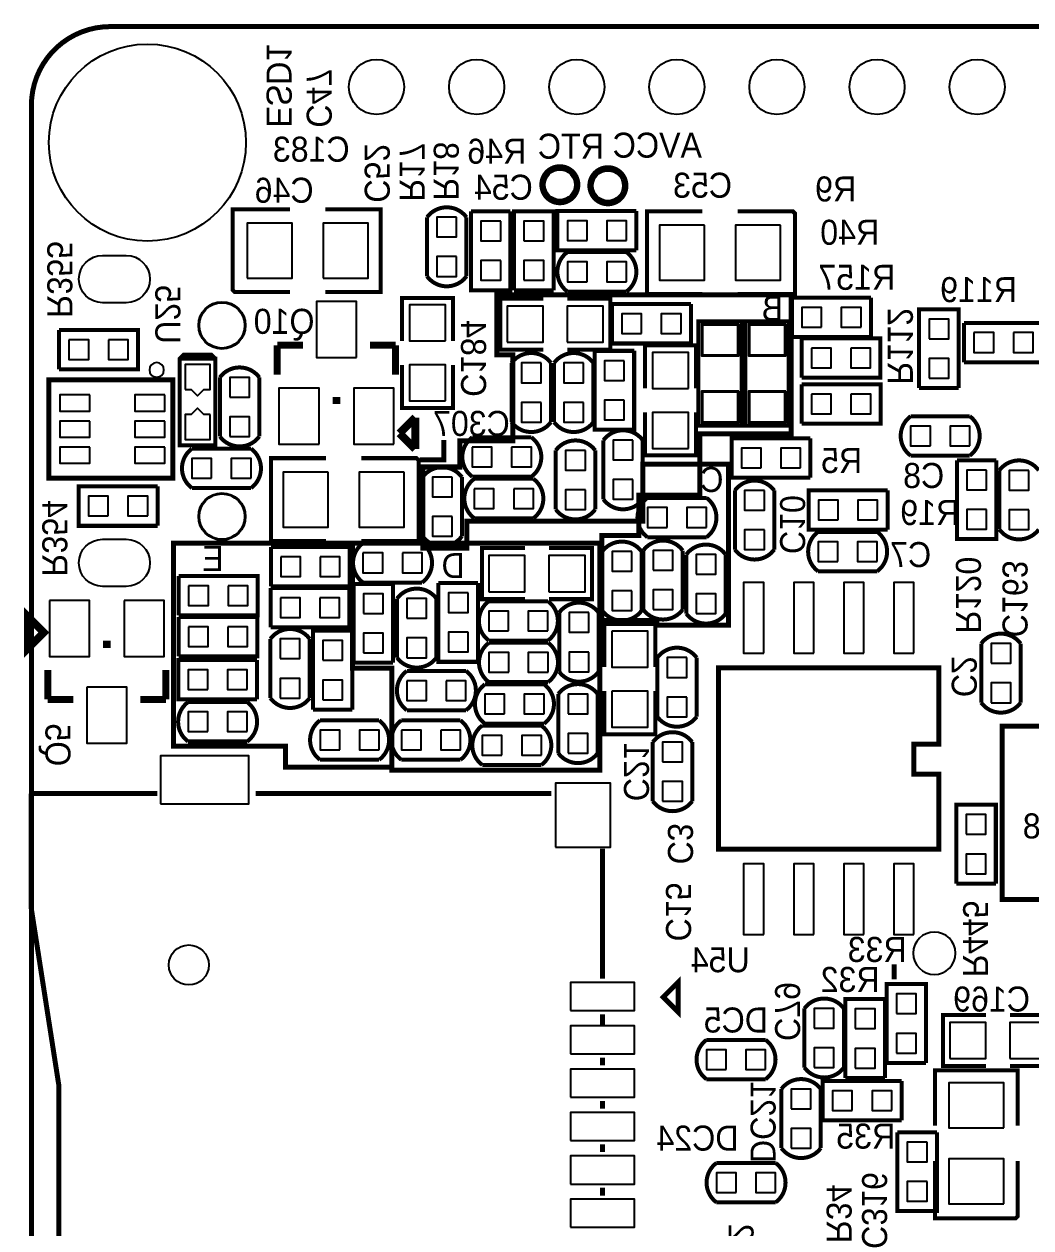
# Model space of a CAD drawing. Extents: x -35 to 92, y 44 to 90.
# Drawn here: x 36.92 to 62.47, y 59.46 to 90.01 of the extents above; entities that cross this region are included whole.
import ezdxf
from ezdxf.enums import TextEntityAlignment as Align

# ---------------------------------------------------------------- set-up
doc = ezdxf.new("R2010")
doc.units = 0
doc.header["$MEASUREMENT"] = 0
for name, color, linetype in [('BG_OUTLINE', 254, 'CONTINUOUS'), ('BG_SILKSCREEN_BOTTOM', 85, 'CONTINUOUS'), ('PG_SILKSCREEN_BOTTOM', 171, 'CONTINUOUS'), ('PIN_BOTTOM', 5, 'CONTINUOUS'), ('PIN_PASTEMASK_BOTTOM', 85, 'CONTINUOUS'), ('RD_SILKSCREEN_BOTTOM', 142, 'CONTINUOUS')]:
    doc.layers.add(name, color=color, linetype=linetype)

msp = doc.modelspace()

# ---------------------------------------------------------------- linework, layer by layer
at = {"layer": 'BG_OUTLINE', "const_width": 0.127}
msp.add_lwpolyline([(39.105, 89.948), (90.105, 89.948, -0.414214), (92.105, 87.948), (92.105, 45.948, -0.414214), (90.105, 43.948), (39.105, 43.948, -0.414214), (37.105, 45.948), (37.105, 87.948, -0.414214), (39.105, 89.948)], format="xyb", dxfattribs=at)
msp.add_lwpolyline([(90.105, 89.948), (39.105, 89.948)], dxfattribs=at)
at = {"layer": 'BG_SILKSCREEN_BOTTOM', "const_width": 0.127}
for points in [[(48.916, 83.141), (56.384, 83.141), (56.384, 79.61), (54.072, 79.61), (54.072, 78.848), (52.624, 78.848), (52.624, 77.401), (48.154, 77.401), (48.154, 76.715), (47.036, 76.715), (47.036, 78.772), (47.976, 78.772), (47.976, 79.433), (49.322, 79.433), (49.322, 81.617), (48.916, 81.617), (48.916, 83.141)], [(46.96, 78.95), (47.57, 78.95), (47.57, 79.458)], [(54.072, 78.848), (54.796, 78.848), (54.796, 74.759), (52.98, 74.759), (52.98, 74.873), (51.583, 74.873), (51.583, 77.032), (52.523, 77.032), (52.523, 78.061), (54.072, 78.061), (54.072, 78.848)], [(45.258, 76.842), (40.712, 76.842), (40.712, 71.686), (43.557, 71.686), (43.557, 71.152), (46.249, 71.152), (46.249, 73.667), (45.258, 73.667), (45.258, 76.842)], [(45.462, 76.842), (51.532, 76.842), (51.532, 71.076), (46.249, 71.076), (46.249, 73.667), (45.258, 73.667), (45.258, 76.842), (45.462, 76.842)], [(68.068, 63.304), (65.731, 63.304), (65.731, 63.177), (63.47, 63.177), (63.47, 64.37), (63.064, 64.37), (63.064, 67.799), (61.743, 67.799), (61.743, 72.194), (66.899, 72.194), (66.899, 68.358), (67.102, 68.358), (67.102, 64.675), (68.449, 64.675), (68.449, 63.304), (68.068, 63.304)], [(59, 65.767), (59, 66.148)]]:
    msp.add_lwpolyline(points, dxfattribs=at)
at = {"layer": 'BG_SILKSCREEN_BOTTOM'}
msp.add_lwpolyline([(40.47, 81.235, 1), (40.1, 81.235, 1)], format="xyb", close=True, dxfattribs=at)
at = {"layer": 'PG_SILKSCREEN_BOTTOM'}
for points, const_width in [([(50.973, 85.935, 0.414214), (50.516, 86.392, 0.414214), (50.059, 85.935, 0.414214), (50.516, 85.478, 0.414214), (50.973, 85.935)], 0.127), ([(52.193, 85.91, 0.414204), (51.735, 86.367, 0.414212), (51.278, 85.91, 0.414223), (51.735, 85.452, 0.414216), (52.193, 85.91)], 0.127), ([(47.146, 85.11, -0.503899), (48.146, 85.11)], 0.102), ([(50.706, 84.225, 0.504954), (50.706, 83.225)], 0.102), ([(52.206, 84.225, -0.503899), (52.206, 83.225)], 0.102), ([(47.146, 83.61, 0.504954), (48.146, 83.61)], 0.102), ([(49.29, 81.412, -0.503893), (50.29, 81.412)], 0.102), ([(50.368, 81.412, -0.503893), (51.368, 81.412)], 0.102), ([(42.888, 81.046, 0.504954), (41.888, 81.046)], 0.102), ([(59.418, 80.06, 0.504954), (59.418, 79.06)], 0.102), ([(60.918, 80.06, -0.503899), (60.918, 79.06)], 0.102), ([(49.29, 79.912, 0.504942), (50.29, 79.912)], 0.102), ([(50.368, 79.912, 0.504942), (51.368, 79.912)], 0.102), ([(51.621, 79.451, -0.503894), (52.621, 79.451)], 0.102), ([(42.888, 79.546, -0.503899), (41.888, 79.546)], 0.102), ([(48.293, 78.526, -0.503899), (48.293, 79.526)], 0.102), ([(49.793, 78.526, 0.504954), (49.793, 79.526)], 0.102), ([(50.413, 79.194, -0.503902), (51.413, 79.194)], 0.102), ([(41.179, 79.238, 0.504955), (41.179, 78.238)], 0.102), ([(42.679, 79.238, -0.503917), (42.679, 78.238)], 0.102), ([(47.031, 78.515, -0.503904), (48.031, 78.515)], 0.102), ([(61.669, 78.687, -0.503899), (62.669, 78.687)], 0.102), ([(48.344, 77.472, -0.503899), (48.344, 78.472)], 0.102), ([(49.844, 77.472, 0.504954), (49.844, 78.472)], 0.102), ([(54.957, 78.176, -0.503899), (55.956, 78.176)], 0.102), ([(51.621, 77.951, 0.504942), (52.621, 77.951)], 0.102), ([(52.738, 77.989, 0.504954), (52.738, 76.99)], 0.102), ([(54.238, 77.989, -0.503899), (54.238, 76.99)], 0.102), ([(50.413, 77.694, 0.504959), (51.413, 77.694)], 0.102), ([(47.031, 77.015, 0.504956), (48.031, 77.015)], 0.102), ([(57.069, 77.126, 0.504954), (57.069, 76.126)], 0.102), ([(58.569, 77.126, -0.503899), (58.569, 76.126)], 0.102), ([(61.669, 77.187, 0.504954), (62.669, 77.187)], 0.102), ([(45.52, 75.84, -0.50391), (45.52, 76.84)], 0.102), ([(47.02, 75.84, 0.504964), (47.02, 76.84)], 0.102), ([(51.591, 76.627, -0.503899), (52.591, 76.627)], 0.102), ([(53.633, 76.653, 0.504943), (52.633, 76.653)], 0.102), ([(54.724, 76.551, 0.504954), (53.725, 76.551)], 0.102), ([(54.957, 76.676, 0.504954), (55.956, 76.676)], 0.102), ([(47.384, 75.433, 0.504954), (46.384, 75.433)], 0.102), ([(48.714, 75.367, 0.504954), (48.714, 74.367)], 0.102), ([(50.214, 75.367, -0.503895), (50.214, 74.367)], 0.102), ([(50.499, 75.077, -0.503899), (51.499, 75.077)], 0.102), ([(51.591, 75.127, 0.504954), (52.591, 75.127)], 0.102), ([(53.633, 75.153, -0.503908), (52.633, 75.153)], 0.102), ([(54.724, 75.05, -0.503899), (53.725, 75.05)], 0.102), ([(44.169, 74.409, 0.504954), (43.169, 74.409)], 0.102), ([(62.209, 74.291, 0.504945), (61.209, 74.291)], 0.102), ([(48.717, 74.312, 0.504941), (48.717, 73.312)], 0.102), ([(50.217, 74.312, -0.503894), (50.217, 73.312)], 0.102), ([(52.988, 73.934, -0.503899), (53.988, 73.934)], 0.102), ([(47.384, 73.933, -0.503899), (46.384, 73.933)], 0.102), ([(46.633, 72.599, -0.503902), (46.633, 73.598)], 0.102), ([(48.133, 72.599, 0.504958), (48.133, 73.598)], 0.102), ([(50.499, 73.577, 0.504954), (51.499, 73.577)], 0.102), ([(48.614, 73.258, 0.504947), (48.614, 72.258)], 0.102), ([(50.114, 73.258, -0.503902), (50.114, 72.258)], 0.102), ([(51.476, 73.01, 0.504966), (50.476, 73.01)], 0.102), ([(41.081, 72.806, 0.504954), (41.081, 71.806)], 0.102), ([(42.581, 72.806, -0.503899), (42.581, 71.806)], 0.102), ([(44.169, 72.909, -0.503899), (43.169, 72.909)], 0.102), ([(62.209, 72.791, -0.503887), (61.209, 72.791)], 0.102), ([(52.988, 72.434, 0.504954), (53.988, 72.434)], 0.102), ([(44.43, 72.343, 0.504959), (44.43, 71.343)], 0.102), ([(45.93, 72.343, -0.503902), (45.93, 71.343)], 0.102), ([(46.493, 71.343, -0.503914), (46.493, 72.343)], 0.102), ([(47.993, 71.343, 0.50496), (47.993, 72.343)], 0.102), ([(48.547, 72.211, 0.504954), (48.547, 71.211)], 0.102), ([(50.047, 72.211, -0.503899), (50.047, 71.211)], 0.102), ([(53.874, 71.79, 0.504965), (52.875, 71.79)], 0.102), ([(51.476, 71.51, -0.503908), (50.476, 71.51)], 0.102), ([(53.874, 70.29, -0.503909), (52.875, 70.29)], 0.102), ([(57.723, 65.031, 0.504941), (56.723, 65.031)], 0.102), ([(54.237, 64.235, 0.504954), (54.237, 63.236)], 0.102), ([(55.737, 64.235, -0.503899), (55.737, 63.236)], 0.102), ([(57.723, 63.531, -0.503887), (56.723, 63.531)], 0.102), ([(57.137, 62.987, 0.504954), (56.138, 62.987)], 0.102), ([(57.137, 61.487, -0.503899), (56.138, 61.487)], 0.102), ([(54.491, 61.111, 0.504954), (54.491, 60.111)], 0.102), ([(55.991, 61.111, -0.503899), (55.991, 60.111)], 0.102)]:
    msp.add_lwpolyline(points, format="xyb", dxfattribs=dict(at, const_width=const_width))
for points, const_width in [([(43.665, 83.209), (42.265, 83.209), (42.215, 83.259), (42.215, 85.309), (43.665, 85.309)], 0.102), ([(44.565, 83.209), (45.966, 83.209), (45.966, 85.309), (44.565, 85.309)], 0.102), ([(48.264, 85.259), (49.263, 85.259)], 0.102), ([(49.263, 85.259), (49.263, 83.259), (48.264, 83.259), (48.264, 85.259)], 0.102), ([(49.356, 83.259), (49.356, 85.259), (50.356, 85.259), (50.356, 83.259)], 0.102), ([(52.456, 84.267), (50.456, 84.267), (50.456, 85.267), (52.456, 85.267)], 0.102), ([(52.456, 85.267), (52.456, 84.267)], 0.102), ([(54.13, 85.258), (52.73, 85.258), (52.73, 83.158), (54.13, 83.158)], 0.102), ([(55.03, 85.258), (56.43, 85.258), (56.48, 85.208), (56.48, 83.158), (55.03, 83.158)], 0.102), ([(47.146, 83.61), (47.146, 85.11)], 0.102), ([(48.146, 85.11), (48.146, 83.61)], 0.102), ([(50.706, 84.225), (52.206, 84.225)], 0.102), ([(46.51, 81.971), (46.51, 83.063), (47.805, 83.063), (47.805, 81.971)], 0.102), ([(50.356, 83.259), (49.356, 83.259)], 0.102), ([(52.206, 83.225), (50.706, 83.225)], 0.102), ([(58.409, 82.073), (56.409, 82.073), (56.409, 83.073), (58.409, 83.073)], 0.102), ([(58.409, 83.073), (58.409, 82.073)], 0.102), ([(50.095, 83.042), (49.002, 83.041), (49.002, 81.746), (50.095, 81.746)], 0.102), ([(50.704, 83.042), (51.796, 83.041), (51.796, 81.746), (50.704, 81.746)], 0.102), ([(53.841, 81.906), (51.841, 81.906), (51.841, 82.905), (53.841, 82.905)], 0.102), ([(53.841, 82.905), (53.841, 81.906)], 0.102), ([(59.634, 80.774), (59.634, 82.774), (60.634, 82.774), (60.634, 80.774)], 0.102), ([(54.033, 79.818), (55.133, 79.818), (55.133, 82.468), (54.033, 82.468), (54.033, 79.818)], 0.1), ([(55.226, 79.818), (56.326, 79.818), (56.326, 82.468), (55.226, 82.468), (55.226, 79.818)], 0.1), ([(37.808, 81.247), (37.808, 82.247)], 0.102), ([(37.808, 82.247), (39.808, 82.247), (39.808, 81.247), (37.808, 81.247)], 0.102), ([(60.775, 81.431), (60.775, 82.43)], 0.102), ([(60.775, 82.43), (62.775, 82.43), (62.775, 81.431), (60.775, 81.431)], 0.102), ([(43.996, 81.86), (43.346, 81.86)], 0.178), ([(43.346, 81.86), (43.346, 81.112)], 0.178), ([(46.347, 81.86), (45.697, 81.86)], 0.178), ([(46.347, 81.112), (46.347, 81.86)], 0.178), ([(52.676, 80.767), (52.676, 81.859), (53.972, 81.859), (53.972, 80.767)], 0.102), ([(56.649, 81.038), (56.649, 82.038)], 0.102), ([(56.649, 82.038), (58.649, 82.038), (58.649, 81.038), (56.649, 81.038)], 0.102), ([(40.871, 81.523), (41.771, 81.523), (41.771, 79.323), (40.871, 79.323), (40.871, 81.523), (40.971, 81.623), (41.671, 81.623), (41.771, 81.523)], 0.1), ([(51.402, 81.72), (52.402, 81.72)], 0.102), ([(52.402, 81.72), (52.402, 79.72), (51.402, 79.72), (51.402, 81.72)], 0.102), ([(46.51, 81.361), (46.51, 80.269), (47.805, 80.269), (47.805, 81.361)], 0.102), ([(49.29, 79.912), (49.29, 81.412)], 0.102), ([(50.29, 81.412), (50.29, 79.912)], 0.102), ([(50.368, 79.912), (50.368, 81.412)], 0.102), ([(51.368, 81.412), (51.368, 79.912)], 0.102), ([(37.549, 78.491), (37.549, 80.981), (40.691, 80.981), (40.691, 78.491), (37.549, 78.491)], 0.127), ([(41.888, 79.546), (41.888, 81.046)], 0.102), ([(42.888, 81.046), (42.888, 79.546)], 0.102), ([(56.654, 79.873), (56.654, 80.872)], 0.102), ([(56.654, 80.872), (58.654, 80.872), (58.654, 79.873), (56.654, 79.873)], 0.102), ([(60.634, 80.774), (59.634, 80.774)], 0.102), ([(44.946, 80.46), (44.747, 80.46)], 0.178), ([(46.446, 79.627), (46.846, 80.027)], 0.2), ([(46.846, 80.027), (46.846, 79.227)], 0.2), ([(52.676, 80.157), (52.676, 79.065), (53.972, 79.065), (53.972, 80.157)], 0.102), ([(59.418, 80.06), (60.918, 80.06)], 0.102), ([(46.846, 79.227), (46.446, 79.627)], 0.2), ([(48.293, 79.526), (49.793, 79.526)], 0.102), ([(51.621, 77.951), (51.621, 79.451)], 0.102), ([(52.621, 79.451), (52.621, 77.951)], 0.102), ([(56.876, 78.501), (54.876, 78.501), (54.876, 79.501), (56.876, 79.501)], 0.102), ([(56.876, 79.501), (56.876, 78.501)], 0.102), ([(41.179, 79.238), (42.679, 79.238)], 0.102), ([(50.413, 77.694), (50.413, 79.194)], 0.102), ([(51.413, 79.194), (51.413, 77.694)], 0.102), ([(44.582, 78.996), (43.182, 78.996), (43.182, 76.896), (44.582, 76.896)], 0.102), ([(45.482, 78.996), (46.882, 78.996), (46.932, 78.946), (46.932, 76.896), (45.482, 76.896)], 0.102), ([(60.918, 79.06), (59.418, 79.06)], 0.102), ([(60.591, 78.943), (61.591, 78.943)], 0.102), ([(61.591, 78.943), (61.591, 76.943), (60.591, 76.943), (60.591, 78.943)], 0.102), ([(47.031, 77.015), (47.031, 78.515)], 0.102), ([(48.031, 78.515), (48.031, 77.015)], 0.102), ([(49.793, 78.526), (48.293, 78.526)], 0.102), ([(48.344, 78.472), (49.844, 78.472)], 0.102), ([(61.669, 77.187), (61.669, 78.687)], 0.102), ([(40.307, 77.279), (38.307, 77.279), (38.307, 78.279), (40.307, 78.279)], 0.102), ([(40.307, 78.279), (40.307, 77.279)], 0.102), ([(42.679, 78.238), (41.179, 78.238)], 0.102), ([(54.957, 76.676), (54.957, 78.176)], 0.102), ([(55.956, 78.176), (55.956, 76.676)], 0.102), ([(58.831, 77.18), (56.831, 77.18), (56.831, 78.18), (58.831, 78.18)], 0.102), ([(58.831, 78.18), (58.831, 77.18)], 0.102), ([(52.738, 77.989), (54.238, 77.989)], 0.102), ([(49.844, 77.472), (48.344, 77.472)], 0.102), ([(54.238, 76.99), (52.738, 76.99)], 0.102), ([(57.069, 77.126), (58.569, 77.126)], 0.102), ([(43.184, 75.743), (43.184, 76.742)], 0.102), ([(43.184, 76.742), (45.184, 76.742), (45.184, 75.743), (43.184, 75.743)], 0.102), ([(45.52, 76.84), (47.02, 76.84)], 0.102), ([(49.631, 76.713), (48.538, 76.713), (48.538, 75.418), (49.631, 75.418)], 0.102), ([(50.24, 76.713), (51.332, 76.713), (51.332, 75.418), (50.24, 75.418)], 0.102), ([(52.633, 75.153), (52.633, 76.653)], 0.102), ([(53.633, 76.653), (53.633, 75.153)], 0.102), ([(51.591, 75.127), (51.591, 76.627)], 0.102), ([(52.591, 76.627), (52.591, 75.127)], 0.102), ([(53.725, 75.05), (53.725, 76.551)], 0.102), ([(54.724, 76.551), (54.724, 75.05)], 0.102), ([(58.569, 76.126), (57.069, 76.126)], 0.102), ([(40.846, 75.006), (40.846, 76.006)], 0.102), ([(40.846, 76.006), (42.846, 76.006), (42.846, 75.006), (40.846, 75.006)], 0.102), ([(45.28, 73.805), (45.28, 75.805), (46.28, 75.805), (46.28, 73.805)], 0.102), ([(47.02, 75.84), (45.52, 75.84)], 0.102), ([(47.436, 75.828), (48.436, 75.828)], 0.102), ([(48.436, 75.828), (48.436, 73.828), (47.436, 73.828), (47.436, 75.828)], 0.102), ([(43.177, 74.701), (43.177, 75.701)], 0.102), ([(43.177, 75.701), (45.177, 75.701), (45.177, 74.701), (43.177, 74.701)], 0.102), ([(46.384, 73.933), (46.384, 75.433)], 0.102), ([(47.384, 75.433), (47.384, 73.933)], 0.102), ([(37.419, 74.572), (37.019, 74.172), (37.019, 74.972), (37.419, 74.572)], 0.2), ([(48.714, 75.367), (50.214, 75.367)], 0.102), ([(40.84, 73.965), (40.84, 74.964)], 0.102), ([(40.84, 74.964), (42.84, 74.964), (42.84, 73.965), (40.84, 73.965)], 0.102), ([(50.499, 73.577), (50.499, 75.077)], 0.102), ([(51.499, 75.077), (51.499, 73.577)], 0.102), ([(44.251, 72.616), (44.251, 74.616), (45.25, 74.616), (45.25, 72.616)], 0.102), ([(52.941, 73.693), (52.941, 74.785), (51.645, 74.785), (51.645, 73.693)], 0.102), ([(38.92, 74.272), (39.118, 74.272)], 0.178), ([(43.169, 72.909), (43.169, 74.409)], 0.102), ([(44.169, 74.409), (44.169, 72.909)], 0.102), ([(50.214, 74.367), (48.714, 74.367)], 0.102), ([(48.717, 74.312), (50.217, 74.312)], 0.102), ([(61.209, 72.791), (61.209, 74.291)], 0.102), ([(62.209, 74.291), (62.209, 72.791)], 0.102), ([(52.988, 72.434), (52.988, 73.934)], 0.102), ([(53.988, 73.934), (53.988, 72.434)], 0.102), ([(37.519, 73.621), (37.519, 72.872)], 0.178), ([(40.519, 72.872), (40.519, 73.621)], 0.178), ([(42.831, 72.877), (40.831, 72.877), (40.831, 73.877), (42.831, 73.877)], 0.102), ([(42.831, 73.877), (42.831, 72.877)], 0.102), ([(46.28, 73.805), (45.28, 73.805)], 0.102), ([(46.633, 73.598), (48.133, 73.598)], 0.102), ([(55.054, 73.672), (60.134, 73.672), (60.134, 71.742), (59.499, 71.742), (59.499, 70.98), (60.134, 70.98), (60.134, 69.075), (54.546, 69.075), (54.546, 73.672), (55.054, 73.672)], 0.127), ([(50.217, 73.312), (48.717, 73.312)], 0.102), ([(48.614, 73.258), (50.114, 73.258)], 0.102), ([(50.476, 71.51), (50.476, 73.01)], 0.102), ([(51.476, 73.01), (51.476, 71.51)], 0.102), ([(52.941, 73.084), (52.941, 71.991), (51.645, 71.991), (51.645, 73.084)], 0.102), ([(37.519, 72.872), (38.168, 72.872)], 0.178), ([(39.87, 72.872), (40.519, 72.872)], 0.178), ([(41.081, 72.806), (42.581, 72.806)], 0.102), ([(45.25, 72.616), (44.251, 72.616)], 0.102), ([(48.133, 72.599), (46.633, 72.599)], 0.102), ([(44.43, 72.343), (45.93, 72.343)], 0.102), ([(46.493, 72.343), (47.993, 72.343)], 0.102), ([(48.547, 72.211), (50.047, 72.211)], 0.102), ([(50.114, 72.258), (48.614, 72.258)], 0.102), ([(42.581, 71.806), (41.081, 71.806)], 0.102), ([(52.875, 70.29), (52.875, 71.79)], 0.102), ([(53.874, 71.79), (53.874, 70.29)], 0.102), ([(45.93, 71.343), (44.43, 71.343)], 0.102), ([(47.993, 71.343), (46.493, 71.343)], 0.102), ([(50.047, 71.211), (48.547, 71.211)], 0.102), ([(37.1, 70.483), (40.3, 70.483)], 0.127), ([(40.201, 55.685), (37.801, 55.685), (37.801, 63.084), (37.1, 67.585), (37.1, 70.483)], 0.127), ([(42.799, 70.483), (50.3, 70.483)], 0.127), ([(60.58, 68.201), (60.58, 70.201), (61.58, 70.201), (61.58, 68.201)], 0.102), ([(51.601, 69.084), (51.601, 65.784)], 0.127), ([(61.58, 68.201), (60.58, 68.201)], 0.102), ([(53.14, 65.32), (53.521, 65.701), (53.521, 64.939), (53.14, 65.32)], 0.127), ([(58.806, 63.65), (58.806, 65.65), (59.805, 65.65), (59.805, 63.65)], 0.102), ([(56.723, 63.531), (56.723, 65.031)], 0.102), ([(57.723, 65.031), (57.723, 63.531)], 0.102), ([(57.764, 63.269), (57.764, 65.269), (58.764, 65.269), (58.764, 63.269)], 0.102), ([(51.601, 64.885), (51.601, 64.586)], 0.127), ([(61.329, 64.864), (60.237, 64.864), (60.237, 63.569), (61.329, 63.569)], 0.102), ([(61.939, 64.864), (63.031, 64.864), (63.031, 63.569), (61.939, 63.569)], 0.102), ([(54.237, 64.235), (55.737, 64.235)], 0.102), ([(51.601, 63.785), (51.601, 63.585)], 0.127), ([(59.805, 63.65), (58.806, 63.65)], 0.102), ([(55.737, 63.236), (54.237, 63.236)], 0.102), ([(59.188, 62.194), (57.188, 62.194), (57.188, 63.194), (59.188, 63.194)], 0.102), ([(58.764, 63.269), (57.764, 63.269)], 0.102), ([(59.188, 63.194), (59.188, 62.194)], 0.102), ([(62.135, 62.058), (62.135, 63.458), (60.035, 63.458), (60.035, 62.058)], 0.102), ([(56.138, 61.487), (56.138, 62.987)], 0.102), ([(57.137, 62.987), (57.137, 61.487)], 0.102), ([(51.601, 62.683), (51.601, 62.485)], 0.127), ([(59.084, 61.89), (60.084, 61.89)], 0.102), ([(60.084, 61.89), (60.084, 59.89), (59.084, 59.89), (59.084, 61.89)], 0.102), ([(51.601, 61.583), (51.601, 61.385)], 0.127), ([(54.491, 61.111), (55.991, 61.111)], 0.102), ([(62.135, 61.157), (62.135, 59.757), (62.085, 59.708), (60.035, 59.708), (60.035, 61.157)], 0.102), ([(51.601, 60.483), (51.601, 60.285)], 0.127), ([(55.991, 60.111), (54.491, 60.111)], 0.102)]:
    msp.add_lwpolyline(points, dxfattribs=dict(at, const_width=const_width))
msp.add_lwpolyline([(60.558, 66.433, 1), (59.481, 66.433, 1)], format="xyb", close=True, dxfattribs=at)
at = {"layer": 'PIN_BOTTOM'}
for points in [[(42.579, 83.56), (43.722, 83.56), (43.722, 84.957), (42.579, 84.957)], [(44.509, 83.56), (45.652, 83.56), (45.652, 84.957), (44.509, 84.957)], [(47.896, 85.11), (47.396, 85.11), (47.396, 84.61), (47.896, 84.61)], [(49.014, 85.009), (48.514, 85.009), (48.514, 84.509), (49.014, 84.509)], [(49.606, 84.509), (50.106, 84.509), (50.106, 85.009), (49.606, 85.009)], [(51.206, 84.517), (51.206, 85.017), (50.706, 85.017), (50.706, 84.517)], [(52.206, 84.517), (52.206, 85.017), (51.706, 85.017), (51.706, 84.517)], [(54.186, 84.906), (53.043, 84.906), (53.043, 83.509), (54.186, 83.509)], [(56.117, 84.906), (54.974, 84.906), (54.974, 83.509), (56.117, 83.509)], [(47.896, 84.11), (47.396, 84.11), (47.396, 83.61), (47.896, 83.61)], [(49.014, 84.009), (48.514, 84.009), (48.514, 83.509), (49.014, 83.509)], [(49.606, 83.509), (50.106, 83.509), (50.106, 84.009), (49.606, 84.009)], [(51.206, 83.475), (51.206, 83.975), (50.706, 83.975), (50.706, 83.475)], [(52.206, 83.475), (52.206, 83.975), (51.706, 83.975), (51.706, 83.475)], [(45.354, 81.549), (45.354, 82.972), (44.338, 82.972), (44.338, 81.549)], [(47.614, 81.971), (47.614, 82.885), (46.7, 82.885), (46.7, 81.971)], [(49.18, 81.937), (50.095, 81.937), (50.095, 82.851), (49.18, 82.851)], [(50.704, 81.937), (51.619, 81.937), (51.619, 82.851), (50.704, 82.851)], [(57.16, 82.323), (57.16, 82.823), (56.66, 82.823), (56.66, 82.323)], [(58.159, 82.323), (58.159, 82.823), (57.659, 82.823), (57.659, 82.323)], [(52.591, 82.156), (52.591, 82.656), (52.091, 82.656), (52.091, 82.156)], [(53.591, 82.156), (53.591, 82.656), (53.091, 82.656), (53.091, 82.156)], [(59.884, 82.024), (60.384, 82.024), (60.384, 82.524), (59.884, 82.524)], [(55.058, 82.393), (54.108, 82.393), (54.108, 81.593), (55.058, 81.593)], [(56.251, 82.393), (55.301, 82.393), (55.301, 81.593), (56.251, 81.593)], [(61.025, 82.181), (61.025, 81.681), (61.525, 81.681), (61.525, 82.181)], [(62.025, 82.181), (62.025, 81.681), (62.525, 81.681), (62.525, 82.181)], [(38.059, 81.997), (38.059, 81.497), (38.559, 81.497), (38.559, 81.997)], [(39.058, 81.997), (39.058, 81.497), (39.558, 81.497), (39.558, 81.997)], [(53.781, 80.767), (53.781, 81.681), (52.867, 81.681), (52.867, 80.767)], [(56.899, 81.788), (56.899, 81.288), (57.399, 81.288), (57.399, 81.788)], [(57.899, 81.788), (57.899, 81.288), (58.399, 81.288), (58.399, 81.788)], [(41.004, 80.741), (41.162, 80.741), (41.162, 80.74), (41.321, 80.581), (41.48, 80.74), (41.48, 80.741), (41.639, 80.741), (41.639, 81.376), (41.004, 81.376)], [(47.614, 80.447), (47.614, 81.361), (46.7, 81.361), (46.7, 80.447)], [(50.04, 81.412), (49.54, 81.412), (49.54, 80.912), (50.04, 80.912)], [(51.118, 81.412), (50.618, 81.412), (50.618, 80.912), (51.118, 80.912)], [(52.152, 81.47), (51.652, 81.47), (51.652, 80.97), (52.152, 80.97)], [(59.884, 81.024), (60.384, 81.024), (60.384, 81.524), (59.884, 81.524)], [(42.138, 80.546), (42.638, 80.546), (42.638, 81.046), (42.138, 81.046)], [(44.404, 79.349), (44.404, 80.771), (43.388, 80.771), (43.388, 79.349)], [(46.304, 79.349), (46.304, 80.771), (45.288, 80.771), (45.288, 79.349)], [(55.058, 80.693), (54.108, 80.693), (54.108, 79.893), (55.058, 79.893)], [(56.251, 80.693), (55.301, 80.693), (55.301, 79.893), (56.251, 79.893)], [(38.588, 80.6), (37.826, 80.6), (37.826, 80.193), (38.588, 80.193)], [(40.488, 80.6), (39.726, 80.6), (39.726, 80.193), (40.488, 80.193)], [(50.04, 80.412), (49.54, 80.412), (49.54, 79.912), (50.04, 79.912)], [(51.118, 80.412), (50.618, 80.412), (50.618, 79.912), (51.118, 79.912)], [(52.152, 80.471), (51.652, 80.471), (51.652, 79.971), (52.152, 79.971)], [(56.904, 80.622), (56.904, 80.122), (57.404, 80.122), (57.404, 80.622)], [(57.904, 80.622), (57.904, 80.122), (58.404, 80.122), (58.404, 80.622)], [(41.639, 80.106), (41.48, 80.106), (41.48, 80.106), (41.321, 80.265), (41.162, 80.106), (41.162, 80.106), (41.004, 80.106), (41.004, 79.471), (41.639, 79.471)], [(42.138, 79.546), (42.638, 79.546), (42.638, 80.046), (42.138, 80.046)], [(53.781, 79.243), (53.781, 80.157), (52.867, 80.157), (52.867, 79.243)], [(38.588, 79.939), (37.826, 79.939), (37.826, 79.533), (38.588, 79.533)], [(40.488, 79.939), (39.726, 79.939), (39.726, 79.533), (40.488, 79.533)], [(59.918, 79.31), (59.918, 79.81), (59.418, 79.81), (59.418, 79.31)], [(60.918, 79.31), (60.918, 79.81), (60.418, 79.81), (60.418, 79.31)], [(52.371, 79.451), (51.871, 79.451), (51.871, 78.951), (52.371, 78.951)], [(38.588, 79.279), (37.826, 79.279), (37.826, 78.872), (38.588, 78.872)], [(40.488, 79.279), (39.726, 79.279), (39.726, 78.872), (40.488, 78.872)], [(48.293, 79.276), (48.293, 78.776), (48.793, 78.776), (48.793, 79.276)], [(49.293, 79.276), (49.293, 78.776), (49.793, 78.776), (49.793, 79.276)], [(51.163, 79.194), (50.663, 79.194), (50.663, 78.694), (51.163, 78.694)], [(55.626, 78.751), (55.626, 79.251), (55.126, 79.251), (55.126, 78.751)], [(56.625, 78.751), (56.625, 79.251), (56.125, 79.251), (56.125, 78.751)], [(41.679, 78.488), (41.679, 78.988), (41.179, 78.988), (41.179, 78.488)], [(42.679, 78.488), (42.679, 78.988), (42.179, 78.988), (42.179, 78.488)], [(44.638, 78.644), (43.495, 78.644), (43.495, 77.247), (44.638, 77.247)], [(46.569, 78.644), (45.426, 78.644), (45.426, 77.247), (46.569, 77.247)], [(47.781, 78.515), (47.281, 78.515), (47.281, 78.015), (47.781, 78.015)], [(61.341, 78.693), (60.841, 78.693), (60.841, 78.193), (61.341, 78.193)], [(62.419, 78.687), (61.919, 78.687), (61.919, 78.187), (62.419, 78.187)], [(48.344, 78.222), (48.344, 77.722), (48.844, 77.722), (48.844, 78.222)], [(49.344, 78.222), (49.344, 77.722), (49.844, 77.722), (49.844, 78.222)], [(52.371, 78.452), (51.871, 78.452), (51.871, 77.952), (52.371, 77.952)], [(39.057, 77.529), (39.057, 78.029), (38.557, 78.029), (38.557, 77.529)], [(40.056, 77.529), (40.056, 78.029), (39.556, 78.029), (39.556, 77.529)], [(51.163, 78.194), (50.663, 78.194), (50.663, 77.694), (51.163, 77.694)], [(55.706, 78.176), (55.206, 78.176), (55.206, 77.676), (55.706, 77.676)], [(57.582, 77.43), (57.582, 77.93), (57.082, 77.93), (57.082, 77.43)], [(58.581, 77.43), (58.581, 77.93), (58.081, 77.93), (58.081, 77.43)], [(53.238, 77.24), (53.238, 77.74), (52.738, 77.74), (52.738, 77.24)], [(54.238, 77.24), (54.238, 77.74), (53.738, 77.74), (53.738, 77.24)], [(61.341, 77.693), (60.841, 77.693), (60.841, 77.193), (61.341, 77.193)], [(62.419, 77.687), (61.919, 77.687), (61.919, 77.187), (62.419, 77.187)], [(47.781, 77.515), (47.281, 77.515), (47.281, 77.015), (47.781, 77.015)], [(55.706, 77.176), (55.206, 77.176), (55.206, 76.676), (55.706, 76.676)], [(57.569, 76.376), (57.569, 76.876), (57.069, 76.876), (57.069, 76.376)], [(58.569, 76.376), (58.569, 76.876), (58.069, 76.876), (58.069, 76.376)], [(43.434, 76.492), (43.434, 75.992), (43.934, 75.992), (43.934, 76.492)], [(44.434, 76.492), (44.434, 75.992), (44.934, 75.992), (44.934, 76.492)], [(45.52, 76.59), (45.52, 76.09), (46.02, 76.09), (46.02, 76.59)], [(46.52, 76.59), (46.52, 76.09), (47.02, 76.09), (47.02, 76.59)], [(48.716, 75.608), (49.631, 75.608), (49.631, 76.523), (48.716, 76.523)], [(50.24, 75.608), (51.155, 75.608), (51.155, 76.523), (50.24, 76.523)], [(52.341, 76.627), (51.841, 76.627), (51.841, 76.127), (52.341, 76.127)], [(52.883, 76.153), (53.383, 76.153), (53.383, 76.653), (52.883, 76.653)], [(53.975, 76.05), (54.475, 76.05), (54.475, 76.55), (53.975, 76.55)], [(55.69, 74.045), (55.69, 75.845), (55.18, 75.845), (55.18, 74.045)], [(56.96, 74.045), (56.96, 75.845), (56.45, 75.845), (56.45, 74.045)], [(58.23, 74.045), (58.23, 75.845), (57.72, 75.845), (57.72, 74.045)], [(59.5, 74.045), (59.5, 75.845), (58.99, 75.845), (58.99, 74.045)], [(41.096, 75.756), (41.096, 75.256), (41.596, 75.256), (41.596, 75.756)], [(42.096, 75.756), (42.096, 75.256), (42.596, 75.256), (42.596, 75.756)], [(45.53, 75.055), (46.03, 75.055), (46.03, 75.555), (45.53, 75.555)], [(48.186, 75.578), (47.686, 75.578), (47.686, 75.078), (48.186, 75.078)], [(52.341, 75.627), (51.841, 75.627), (51.841, 75.127), (52.341, 75.127)], [(52.883, 75.153), (53.383, 75.153), (53.383, 75.653), (52.883, 75.653)], [(53.975, 75.051), (54.475, 75.051), (54.475, 75.551), (53.975, 75.551)], [(37.561, 75.383), (37.561, 73.961), (38.577, 73.961), (38.577, 75.383)], [(39.461, 75.383), (39.461, 73.961), (40.477, 73.961), (40.477, 75.383)], [(43.427, 75.451), (43.427, 74.951), (43.927, 74.951), (43.927, 75.451)], [(44.427, 75.451), (44.427, 74.951), (44.927, 74.951), (44.927, 75.451)], [(46.634, 74.933), (47.134, 74.933), (47.134, 75.433), (46.634, 75.433)], [(49.214, 74.617), (49.214, 75.117), (48.714, 75.117), (48.714, 74.617)], [(50.214, 74.617), (50.214, 75.117), (49.714, 75.117), (49.714, 74.617)], [(51.249, 75.077), (50.749, 75.077), (50.749, 74.577), (51.249, 74.577)], [(41.09, 74.714), (41.09, 74.214), (41.59, 74.214), (41.59, 74.714)], [(42.09, 74.714), (42.09, 74.214), (42.59, 74.214), (42.59, 74.714)], [(45.53, 74.055), (46.03, 74.055), (46.03, 74.555), (45.53, 74.555)], [(48.186, 74.578), (47.686, 74.578), (47.686, 74.078), (48.186, 74.078)], [(51.836, 74.608), (51.836, 73.693), (52.75, 73.693), (52.75, 74.608)], [(43.419, 73.909), (43.919, 73.909), (43.919, 74.409), (43.419, 74.409)], [(44.5, 73.866), (45, 73.866), (45, 74.366), (44.5, 74.366)], [(46.634, 73.933), (47.134, 73.933), (47.134, 74.433), (46.634, 74.433)], [(61.459, 73.791), (61.959, 73.791), (61.959, 74.291), (61.459, 74.291)], [(49.217, 73.562), (49.217, 74.062), (48.717, 74.062), (48.717, 73.562)], [(50.216, 73.562), (50.216, 74.062), (49.716, 74.062), (49.716, 73.562)], [(51.249, 74.077), (50.749, 74.077), (50.749, 73.577), (51.249, 73.577)], [(53.738, 73.934), (53.238, 73.934), (53.238, 73.434), (53.738, 73.434)], [(41.581, 73.127), (41.581, 73.627), (41.081, 73.627), (41.081, 73.127)], [(42.581, 73.127), (42.581, 73.627), (42.081, 73.627), (42.081, 73.127)], [(43.419, 72.909), (43.919, 72.909), (43.919, 73.409), (43.419, 73.409)], [(44.5, 72.866), (45, 72.866), (45, 73.366), (44.5, 73.366)], [(46.633, 73.349), (46.633, 72.849), (47.133, 72.849), (47.133, 73.349)], [(47.633, 73.349), (47.633, 72.849), (48.133, 72.849), (48.133, 73.349)], [(38.511, 73.183), (38.511, 71.761), (39.527, 71.761), (39.527, 73.183)], [(51.836, 73.084), (51.836, 72.169), (52.75, 72.169), (52.75, 73.084)], [(61.459, 72.791), (61.959, 72.791), (61.959, 73.291), (61.459, 73.291)], [(49.114, 72.508), (49.114, 73.008), (48.614, 73.008), (48.614, 72.508)], [(50.114, 72.508), (50.114, 73.008), (49.614, 73.008), (49.614, 72.508)], [(50.726, 72.51), (51.226, 72.51), (51.226, 73.01), (50.726, 73.01)], [(53.738, 72.934), (53.238, 72.934), (53.238, 72.434), (53.738, 72.434)], [(41.582, 72.056), (41.582, 72.556), (41.082, 72.556), (41.082, 72.056)], [(42.581, 72.056), (42.581, 72.556), (42.081, 72.556), (42.081, 72.056)], [(44.93, 71.593), (44.93, 72.093), (44.43, 72.093), (44.43, 71.593)], [(45.93, 71.593), (45.93, 72.093), (45.43, 72.093), (45.43, 71.593)], [(46.494, 72.093), (46.494, 71.593), (46.994, 71.593), (46.994, 72.093)], [(47.493, 72.093), (47.493, 71.593), (47.993, 71.593), (47.993, 72.093)], [(49.047, 71.461), (49.047, 71.961), (48.547, 71.961), (48.547, 71.461)], [(50.047, 71.461), (50.047, 71.961), (49.547, 71.961), (49.547, 71.461)], [(50.726, 71.51), (51.226, 71.51), (51.226, 72.01), (50.726, 72.01)], [(53.125, 71.29), (53.625, 71.29), (53.625, 71.79), (53.125, 71.79)], [(40.384, 70.224), (42.619, 70.224), (42.619, 71.444), (40.384, 71.444)], [(50.402, 69.122), (51.799, 69.122), (51.799, 70.748), (50.402, 70.748)], [(53.125, 70.29), (53.625, 70.29), (53.625, 70.79), (53.125, 70.79)], [(60.83, 69.451), (61.33, 69.451), (61.33, 69.951), (60.83, 69.951)], [(60.83, 68.451), (61.33, 68.451), (61.33, 68.951), (60.83, 68.951)], [(55.69, 66.905), (55.69, 68.705), (55.18, 68.705), (55.18, 66.905)], [(56.96, 66.905), (56.96, 68.705), (56.45, 68.705), (56.45, 66.905)], [(58.23, 66.905), (58.23, 68.705), (57.72, 68.705), (57.72, 66.905)], [(59.5, 66.905), (59.5, 68.705), (58.99, 68.705), (58.99, 66.905)], [(50.788, 64.979), (52.413, 64.979), (52.413, 65.69), (50.788, 65.69)], [(59.055, 64.9), (59.555, 64.9), (59.555, 65.4), (59.055, 65.4)], [(56.973, 64.531), (57.473, 64.531), (57.473, 65.031), (56.973, 65.031)], [(58.014, 64.519), (58.514, 64.519), (58.514, 65.019), (58.014, 65.019)], [(50.788, 63.879), (52.413, 63.879), (52.413, 64.591), (50.788, 64.591)], [(60.415, 63.759), (61.329, 63.759), (61.329, 64.673), (60.415, 64.673)], [(61.939, 63.759), (62.853, 63.759), (62.853, 64.673), (61.939, 64.673)], [(59.055, 63.9), (59.555, 63.9), (59.555, 64.4), (59.055, 64.4)], [(54.737, 63.485), (54.737, 63.985), (54.237, 63.985), (54.237, 63.485)], [(55.736, 63.485), (55.736, 63.985), (55.236, 63.985), (55.236, 63.485)], [(56.973, 63.531), (57.473, 63.531), (57.473, 64.031), (56.973, 64.031)], [(58.014, 63.519), (58.514, 63.519), (58.514, 64.019), (58.014, 64.019)], [(50.788, 62.78), (52.413, 62.78), (52.413, 63.491), (50.788, 63.491)], [(56.388, 62.487), (56.888, 62.487), (56.888, 62.987), (56.388, 62.987)], [(57.938, 62.444), (57.938, 62.944), (57.438, 62.944), (57.438, 62.444)], [(58.938, 62.444), (58.938, 62.944), (58.438, 62.944), (58.438, 62.444)], [(61.783, 62.001), (61.783, 63.144), (60.386, 63.144), (60.386, 62.001)], [(50.788, 61.68), (52.413, 61.68), (52.413, 62.391), (50.788, 62.391)], [(56.388, 61.487), (56.888, 61.487), (56.888, 61.987), (56.388, 61.987)], [(59.834, 61.64), (59.334, 61.64), (59.334, 61.14), (59.834, 61.14)], [(50.788, 60.577), (52.413, 60.577), (52.413, 61.289), (50.788, 61.289)], [(61.783, 60.071), (61.783, 61.214), (60.386, 61.214), (60.386, 60.071)], [(54.991, 60.361), (54.991, 60.861), (54.491, 60.861), (54.491, 60.361)], [(55.99, 60.361), (55.99, 60.861), (55.49, 60.861), (55.49, 60.361)], [(59.834, 60.64), (59.334, 60.64), (59.334, 60.14), (59.834, 60.14)], [(50.788, 59.478), (52.413, 59.478), (52.413, 60.189), (50.788, 60.189)]]:
    msp.add_lwpolyline(points, close=True, dxfattribs=at)
for points in [[(39.512, 82.94), (38.912, 82.94, -1), (38.912, 84.14), (39.512, 84.14, -1)], [(39.512, 75.74), (38.912, 75.74, -1), (38.912, 76.94), (39.512, 76.94, -1)]]:
    msp.add_lwpolyline(points, format="xyb", close=True, dxfattribs=at)
for centre, radius in [((40.049, 87.004), 2.5), ((45.865, 88.417), 0.7), ((48.405, 88.417), 0.7), ((50.945, 88.417), 0.7), ((53.485, 88.417), 0.7), ((56.025, 88.417), 0.7), ((58.565, 88.417), 0.7), ((61.105, 88.417), 0.7), ((50.516, 85.935), 0.381), ((51.735, 85.91), 0.381), ((41.942, 82.365), 0.6), ((41.942, 77.515), 0.6), ((41.1, 66.135), 0.508)]:
    msp.add_circle(centre, radius, dxfattribs=at)
at = {"layer": 'PIN_PASTEMASK_BOTTOM'}
for points in [[(42.579, 83.56), (43.722, 83.56), (43.722, 84.957), (42.579, 84.957)], [(44.509, 83.56), (45.652, 83.56), (45.652, 84.957), (44.509, 84.957)], [(47.896, 85.11), (47.396, 85.11), (47.396, 84.61), (47.896, 84.61)], [(49.014, 85.009), (48.514, 85.009), (48.514, 84.509), (49.014, 84.509)], [(49.606, 84.509), (50.106, 84.509), (50.106, 85.009), (49.606, 85.009)], [(51.206, 84.517), (51.206, 85.017), (50.706, 85.017), (50.706, 84.517)], [(52.206, 84.517), (52.206, 85.017), (51.706, 85.017), (51.706, 84.517)], [(54.186, 84.906), (53.043, 84.906), (53.043, 83.509), (54.186, 83.509)], [(56.117, 84.906), (54.974, 84.906), (54.974, 83.509), (56.117, 83.509)], [(47.896, 84.11), (47.396, 84.11), (47.396, 83.61), (47.896, 83.61)], [(49.014, 84.009), (48.514, 84.009), (48.514, 83.509), (49.014, 83.509)], [(49.606, 83.509), (50.106, 83.509), (50.106, 84.009), (49.606, 84.009)], [(51.206, 83.475), (51.206, 83.975), (50.706, 83.975), (50.706, 83.475)], [(52.206, 83.475), (52.206, 83.975), (51.706, 83.975), (51.706, 83.475)], [(45.354, 81.549), (45.354, 82.972), (44.338, 82.972), (44.338, 81.549)], [(47.614, 81.971), (47.614, 82.885), (46.7, 82.885), (46.7, 81.971)], [(49.18, 81.937), (50.095, 81.937), (50.095, 82.851), (49.18, 82.851)], [(50.704, 81.937), (51.619, 81.937), (51.619, 82.851), (50.704, 82.851)], [(57.16, 82.323), (57.16, 82.823), (56.66, 82.823), (56.66, 82.323)], [(58.159, 82.323), (58.159, 82.823), (57.659, 82.823), (57.659, 82.323)], [(52.591, 82.156), (52.591, 82.656), (52.091, 82.656), (52.091, 82.156)], [(53.591, 82.156), (53.591, 82.656), (53.091, 82.656), (53.091, 82.156)], [(59.884, 82.024), (60.384, 82.024), (60.384, 82.524), (59.884, 82.524)], [(55.033, 82.368), (54.133, 82.368), (54.133, 81.618), (55.033, 81.618)], [(56.226, 82.368), (55.326, 82.368), (55.326, 81.618), (56.226, 81.618)], [(61.025, 82.181), (61.025, 81.681), (61.525, 81.681), (61.525, 82.181)], [(62.025, 82.181), (62.025, 81.681), (62.525, 81.681), (62.525, 82.181)], [(38.059, 81.997), (38.059, 81.497), (38.559, 81.497), (38.559, 81.997)], [(39.058, 81.997), (39.058, 81.497), (39.558, 81.497), (39.558, 81.997)], [(53.781, 80.767), (53.781, 81.681), (52.867, 81.681), (52.867, 80.767)], [(56.899, 81.788), (56.899, 81.288), (57.399, 81.288), (57.399, 81.788)], [(57.899, 81.788), (57.899, 81.288), (58.399, 81.288), (58.399, 81.788)], [(41.004, 80.741), (41.162, 80.741), (41.162, 80.74), (41.321, 80.581), (41.48, 80.74), (41.48, 80.741), (41.639, 80.741), (41.639, 81.376), (41.004, 81.376)], [(47.614, 80.447), (47.614, 81.361), (46.7, 81.361), (46.7, 80.447)], [(50.04, 81.412), (49.54, 81.412), (49.54, 80.912), (50.04, 80.912)], [(51.118, 81.412), (50.618, 81.412), (50.618, 80.912), (51.118, 80.912)], [(52.152, 81.47), (51.652, 81.47), (51.652, 80.97), (52.152, 80.97)], [(59.884, 81.024), (60.384, 81.024), (60.384, 81.524), (59.884, 81.524)], [(42.138, 80.546), (42.638, 80.546), (42.638, 81.046), (42.138, 81.046)], [(44.404, 79.349), (44.404, 80.771), (43.388, 80.771), (43.388, 79.349)], [(46.304, 79.349), (46.304, 80.771), (45.288, 80.771), (45.288, 79.349)], [(55.033, 80.668), (54.133, 80.668), (54.133, 79.918), (55.033, 79.918)], [(56.226, 80.668), (55.326, 80.668), (55.326, 79.918), (56.226, 79.918)], [(38.588, 80.6), (37.826, 80.6), (37.826, 80.193), (38.588, 80.193)], [(40.488, 80.6), (39.726, 80.6), (39.726, 80.193), (40.488, 80.193)], [(50.04, 80.412), (49.54, 80.412), (49.54, 79.912), (50.04, 79.912)], [(51.118, 80.412), (50.618, 80.412), (50.618, 79.912), (51.118, 79.912)], [(52.152, 80.471), (51.652, 80.471), (51.652, 79.971), (52.152, 79.971)], [(56.904, 80.622), (56.904, 80.122), (57.404, 80.122), (57.404, 80.622)], [(57.904, 80.622), (57.904, 80.122), (58.404, 80.122), (58.404, 80.622)], [(41.639, 80.106), (41.48, 80.106), (41.48, 80.106), (41.321, 80.265), (41.162, 80.106), (41.162, 80.106), (41.004, 80.106), (41.004, 79.471), (41.639, 79.471)], [(42.138, 79.546), (42.638, 79.546), (42.638, 80.046), (42.138, 80.046)], [(53.781, 79.243), (53.781, 80.157), (52.867, 80.157), (52.867, 79.243)], [(38.588, 79.939), (37.826, 79.939), (37.826, 79.533), (38.588, 79.533)], [(40.488, 79.939), (39.726, 79.939), (39.726, 79.533), (40.488, 79.533)], [(59.918, 79.31), (59.918, 79.81), (59.418, 79.81), (59.418, 79.31)], [(60.918, 79.31), (60.918, 79.81), (60.418, 79.81), (60.418, 79.31)], [(52.371, 79.451), (51.871, 79.451), (51.871, 78.951), (52.371, 78.951)], [(38.588, 79.279), (37.826, 79.279), (37.826, 78.872), (38.588, 78.872)], [(40.488, 79.279), (39.726, 79.279), (39.726, 78.872), (40.488, 78.872)], [(48.293, 79.276), (48.293, 78.776), (48.793, 78.776), (48.793, 79.276)], [(49.293, 79.276), (49.293, 78.776), (49.793, 78.776), (49.793, 79.276)], [(51.163, 79.194), (50.663, 79.194), (50.663, 78.694), (51.163, 78.694)], [(55.626, 78.751), (55.626, 79.251), (55.126, 79.251), (55.126, 78.751)], [(56.625, 78.751), (56.625, 79.251), (56.125, 79.251), (56.125, 78.751)], [(41.679, 78.488), (41.679, 78.988), (41.179, 78.988), (41.179, 78.488)], [(42.679, 78.488), (42.679, 78.988), (42.179, 78.988), (42.179, 78.488)], [(44.638, 78.644), (43.495, 78.644), (43.495, 77.247), (44.638, 77.247)], [(46.569, 78.644), (45.426, 78.644), (45.426, 77.247), (46.569, 77.247)], [(47.781, 78.515), (47.281, 78.515), (47.281, 78.015), (47.781, 78.015)], [(61.341, 78.693), (60.841, 78.693), (60.841, 78.193), (61.341, 78.193)], [(62.419, 78.687), (61.919, 78.687), (61.919, 78.187), (62.419, 78.187)], [(48.344, 78.222), (48.344, 77.722), (48.844, 77.722), (48.844, 78.222)], [(49.344, 78.222), (49.344, 77.722), (49.844, 77.722), (49.844, 78.222)], [(52.371, 78.452), (51.871, 78.452), (51.871, 77.952), (52.371, 77.952)], [(39.057, 77.529), (39.057, 78.029), (38.557, 78.029), (38.557, 77.529)], [(40.056, 77.529), (40.056, 78.029), (39.556, 78.029), (39.556, 77.529)], [(51.163, 78.194), (50.663, 78.194), (50.663, 77.694), (51.163, 77.694)], [(55.706, 78.176), (55.206, 78.176), (55.206, 77.676), (55.706, 77.676)], [(57.582, 77.43), (57.582, 77.93), (57.082, 77.93), (57.082, 77.43)], [(58.581, 77.43), (58.581, 77.93), (58.081, 77.93), (58.081, 77.43)], [(53.238, 77.24), (53.238, 77.74), (52.738, 77.74), (52.738, 77.24)], [(54.238, 77.24), (54.238, 77.74), (53.738, 77.74), (53.738, 77.24)], [(61.341, 77.693), (60.841, 77.693), (60.841, 77.193), (61.341, 77.193)], [(62.419, 77.687), (61.919, 77.687), (61.919, 77.187), (62.419, 77.187)], [(47.781, 77.515), (47.281, 77.515), (47.281, 77.015), (47.781, 77.015)], [(55.706, 77.176), (55.206, 77.176), (55.206, 76.676), (55.706, 76.676)], [(57.569, 76.376), (57.569, 76.876), (57.069, 76.876), (57.069, 76.376)], [(58.569, 76.376), (58.569, 76.876), (58.069, 76.876), (58.069, 76.376)], [(43.434, 76.492), (43.434, 75.992), (43.934, 75.992), (43.934, 76.492)], [(44.434, 76.492), (44.434, 75.992), (44.934, 75.992), (44.934, 76.492)], [(45.52, 76.59), (45.52, 76.09), (46.02, 76.09), (46.02, 76.59)], [(46.52, 76.59), (46.52, 76.09), (47.02, 76.09), (47.02, 76.59)], [(48.716, 75.608), (49.631, 75.608), (49.631, 76.523), (48.716, 76.523)], [(50.24, 75.608), (51.155, 75.608), (51.155, 76.523), (50.24, 76.523)], [(52.341, 76.627), (51.841, 76.627), (51.841, 76.127), (52.341, 76.127)], [(52.883, 76.153), (53.383, 76.153), (53.383, 76.653), (52.883, 76.653)], [(53.975, 76.05), (54.475, 76.05), (54.475, 76.55), (53.975, 76.55)], [(55.69, 74.045), (55.69, 75.845), (55.18, 75.845), (55.18, 74.045)], [(56.96, 74.045), (56.96, 75.845), (56.45, 75.845), (56.45, 74.045)], [(58.23, 74.045), (58.23, 75.845), (57.72, 75.845), (57.72, 74.045)], [(59.5, 74.045), (59.5, 75.845), (58.99, 75.845), (58.99, 74.045)], [(41.096, 75.756), (41.096, 75.256), (41.596, 75.256), (41.596, 75.756)], [(42.096, 75.756), (42.096, 75.256), (42.596, 75.256), (42.596, 75.756)], [(45.53, 75.055), (46.03, 75.055), (46.03, 75.555), (45.53, 75.555)], [(48.186, 75.578), (47.686, 75.578), (47.686, 75.078), (48.186, 75.078)], [(52.341, 75.627), (51.841, 75.627), (51.841, 75.127), (52.341, 75.127)], [(52.883, 75.153), (53.383, 75.153), (53.383, 75.653), (52.883, 75.653)], [(53.975, 75.051), (54.475, 75.051), (54.475, 75.551), (53.975, 75.551)], [(37.561, 75.383), (37.561, 73.961), (38.577, 73.961), (38.577, 75.383)], [(39.461, 75.383), (39.461, 73.961), (40.477, 73.961), (40.477, 75.383)], [(43.427, 75.451), (43.427, 74.951), (43.927, 74.951), (43.927, 75.451)], [(44.427, 75.451), (44.427, 74.951), (44.927, 74.951), (44.927, 75.451)], [(46.634, 74.933), (47.134, 74.933), (47.134, 75.433), (46.634, 75.433)], [(49.214, 74.617), (49.214, 75.117), (48.714, 75.117), (48.714, 74.617)], [(50.214, 74.617), (50.214, 75.117), (49.714, 75.117), (49.714, 74.617)], [(51.249, 75.077), (50.749, 75.077), (50.749, 74.577), (51.249, 74.577)], [(41.09, 74.714), (41.09, 74.214), (41.59, 74.214), (41.59, 74.714)], [(42.09, 74.714), (42.09, 74.214), (42.59, 74.214), (42.59, 74.714)], [(45.53, 74.055), (46.03, 74.055), (46.03, 74.555), (45.53, 74.555)], [(48.186, 74.578), (47.686, 74.578), (47.686, 74.078), (48.186, 74.078)], [(51.836, 74.608), (51.836, 73.693), (52.75, 73.693), (52.75, 74.608)], [(43.419, 73.909), (43.919, 73.909), (43.919, 74.409), (43.419, 74.409)], [(44.5, 73.866), (45, 73.866), (45, 74.366), (44.5, 74.366)], [(46.634, 73.933), (47.134, 73.933), (47.134, 74.433), (46.634, 74.433)], [(61.459, 73.791), (61.959, 73.791), (61.959, 74.291), (61.459, 74.291)], [(49.217, 73.562), (49.217, 74.062), (48.717, 74.062), (48.717, 73.562)], [(50.216, 73.562), (50.216, 74.062), (49.716, 74.062), (49.716, 73.562)], [(51.249, 74.077), (50.749, 74.077), (50.749, 73.577), (51.249, 73.577)], [(53.738, 73.934), (53.238, 73.934), (53.238, 73.434), (53.738, 73.434)], [(41.581, 73.127), (41.581, 73.627), (41.081, 73.627), (41.081, 73.127)], [(42.581, 73.127), (42.581, 73.627), (42.081, 73.627), (42.081, 73.127)], [(43.419, 72.909), (43.919, 72.909), (43.919, 73.409), (43.419, 73.409)], [(44.5, 72.866), (45, 72.866), (45, 73.366), (44.5, 73.366)], [(46.633, 73.349), (46.633, 72.849), (47.133, 72.849), (47.133, 73.349)], [(47.633, 73.349), (47.633, 72.849), (48.133, 72.849), (48.133, 73.349)], [(38.511, 73.183), (38.511, 71.761), (39.527, 71.761), (39.527, 73.183)], [(51.836, 73.084), (51.836, 72.169), (52.75, 72.169), (52.75, 73.084)], [(61.459, 72.791), (61.959, 72.791), (61.959, 73.291), (61.459, 73.291)], [(49.114, 72.508), (49.114, 73.008), (48.614, 73.008), (48.614, 72.508)], [(50.114, 72.508), (50.114, 73.008), (49.614, 73.008), (49.614, 72.508)], [(50.726, 72.51), (51.226, 72.51), (51.226, 73.01), (50.726, 73.01)], [(53.738, 72.934), (53.238, 72.934), (53.238, 72.434), (53.738, 72.434)], [(41.582, 72.056), (41.582, 72.556), (41.082, 72.556), (41.082, 72.056)], [(42.581, 72.056), (42.581, 72.556), (42.081, 72.556), (42.081, 72.056)], [(44.93, 71.593), (44.93, 72.093), (44.43, 72.093), (44.43, 71.593)], [(45.93, 71.593), (45.93, 72.093), (45.43, 72.093), (45.43, 71.593)], [(46.494, 72.093), (46.494, 71.593), (46.994, 71.593), (46.994, 72.093)], [(47.493, 72.093), (47.493, 71.593), (47.993, 71.593), (47.993, 72.093)], [(49.047, 71.461), (49.047, 71.961), (48.547, 71.961), (48.547, 71.461)], [(50.047, 71.461), (50.047, 71.961), (49.547, 71.961), (49.547, 71.461)], [(50.726, 71.51), (51.226, 71.51), (51.226, 72.01), (50.726, 72.01)], [(53.125, 71.29), (53.625, 71.29), (53.625, 71.79), (53.125, 71.79)], [(40.384, 70.224), (42.619, 70.224), (42.619, 71.444), (40.384, 71.444)], [(50.402, 69.122), (51.799, 69.122), (51.799, 70.748), (50.402, 70.748)], [(53.125, 70.29), (53.625, 70.29), (53.625, 70.79), (53.125, 70.79)], [(60.83, 69.451), (61.33, 69.451), (61.33, 69.951), (60.83, 69.951)], [(60.83, 68.451), (61.33, 68.451), (61.33, 68.951), (60.83, 68.951)], [(55.69, 66.905), (55.69, 68.705), (55.18, 68.705), (55.18, 66.905)], [(56.96, 66.905), (56.96, 68.705), (56.45, 68.705), (56.45, 66.905)], [(58.23, 66.905), (58.23, 68.705), (57.72, 68.705), (57.72, 66.905)], [(59.5, 66.905), (59.5, 68.705), (58.99, 68.705), (58.99, 66.905)], [(50.788, 64.979), (52.413, 64.979), (52.413, 65.69), (50.788, 65.69)], [(59.055, 64.9), (59.555, 64.9), (59.555, 65.4), (59.055, 65.4)], [(56.973, 64.531), (57.473, 64.531), (57.473, 65.031), (56.973, 65.031)], [(58.014, 64.519), (58.514, 64.519), (58.514, 65.019), (58.014, 65.019)], [(50.788, 63.879), (52.413, 63.879), (52.413, 64.591), (50.788, 64.591)], [(60.415, 63.759), (61.329, 63.759), (61.329, 64.673), (60.415, 64.673)], [(61.939, 63.759), (62.853, 63.759), (62.853, 64.673), (61.939, 64.673)], [(59.055, 63.9), (59.555, 63.9), (59.555, 64.4), (59.055, 64.4)], [(54.737, 63.485), (54.737, 63.985), (54.237, 63.985), (54.237, 63.485)], [(55.736, 63.485), (55.736, 63.985), (55.236, 63.985), (55.236, 63.485)], [(56.973, 63.531), (57.473, 63.531), (57.473, 64.031), (56.973, 64.031)], [(58.014, 63.519), (58.514, 63.519), (58.514, 64.019), (58.014, 64.019)], [(50.788, 62.78), (52.413, 62.78), (52.413, 63.491), (50.788, 63.491)], [(56.388, 62.487), (56.888, 62.487), (56.888, 62.987), (56.388, 62.987)], [(57.938, 62.444), (57.938, 62.944), (57.438, 62.944), (57.438, 62.444)], [(58.938, 62.444), (58.938, 62.944), (58.438, 62.944), (58.438, 62.444)], [(61.783, 62.001), (61.783, 63.144), (60.386, 63.144), (60.386, 62.001)], [(50.788, 61.68), (52.413, 61.68), (52.413, 62.391), (50.788, 62.391)], [(56.388, 61.487), (56.888, 61.487), (56.888, 61.987), (56.388, 61.987)], [(59.834, 61.64), (59.334, 61.64), (59.334, 61.14), (59.834, 61.14)], [(50.788, 60.577), (52.413, 60.577), (52.413, 61.289), (50.788, 61.289)], [(61.783, 60.071), (61.783, 61.214), (60.386, 61.214), (60.386, 60.071)], [(54.991, 60.361), (54.991, 60.861), (54.491, 60.861), (54.491, 60.361)], [(55.99, 60.361), (55.99, 60.861), (55.49, 60.861), (55.49, 60.361)], [(59.834, 60.64), (59.334, 60.64), (59.334, 60.14), (59.834, 60.14)], [(50.788, 59.478), (52.413, 59.478), (52.413, 60.189), (50.788, 60.189)]]:
    msp.add_lwpolyline(points, close=True, dxfattribs=at)
for points in [[(39.512, 82.94), (38.912, 82.94, -1), (38.912, 84.14), (39.512, 84.14, -1)], [(39.512, 75.74), (38.912, 75.74, -1), (38.912, 76.94), (39.512, 76.94, -1)]]:
    msp.add_lwpolyline(points, format="xyb", close=True, dxfattribs=at)
for centre in [(41.942, 82.365), (41.942, 77.515)]:
    msp.add_circle(centre, 0.575, dxfattribs=at)

# ---------------------------------------------------------------- texts
at = {"layer": 'BG_SILKSCREEN_BOTTOM', "text_generation_flag": 2, "width": 0.96}
for s, p in [('B', (56.18, 82.481)), ('C', (54.669, 78.137)), ('E', (41.982, 76.131)), ('D', (48.103, 75.953))]:
    msp.add_text(s, height=0.635, dxfattribs=at).set_placement(p)
at = {"layer": 'RD_SILKSCREEN_BOTTOM', "text_generation_flag": 2, "width": 0.96}
for s, p in [('ESD1', (43.074, 87.383)), ('C47', (44.09, 87.383)), ('C52', (45.563, 85.478)), ('R17', (46.452, 85.503)), ('R18', (47.316, 85.529)), ('R355', (37.509, 82.558)), ('U25', (40.25, 81.898)), ('R112', (58.839, 80.86)), ('C184', (48.008, 80.552)), ('R354', (37.382, 75.986)), ('C10', (56.104, 76.562)), ('R120', (60.566, 74.547)), ('C163', (61.749, 74.451)), ('C2', (60.46, 72.93)), ('Q5', (37.461, 71.178)), ('C21', (52.142, 70.289)), ('C3', (53.259, 68.688)), ('C15', (53.209, 66.733)), ('R445', (60.75, 65.823)), ('C79', (55.977, 64.205)), ('DC21', (55.355, 61.107)), ('C316', (58.185, 58.929)), ('R34', (57.285, 59.075)), ('DC22', (54.796, 57.487))]:
    msp.add_text(s, height=0.635, rotation=270, dxfattribs=at).set_placement(p)
for s, p in [('C183', (45.182, 86.519)), ('RTC', (51.634, 86.595)), ('AVCC', (54.123, 86.621)), ('C54', (49.83, 85.554)), ('C53', (54.885, 85.605)), ('R9', (58.036, 85.51)), ('C46', (44.268, 85.478)), ('R40', (58.619, 84.411)), ('R157', (59.025, 83.268)), ('R119', (62.117, 82.955)), ('Q10', (44.288, 82.151)), ('C307', (49.246, 79.56)), ('R5', (58.187, 78.62)), ('C8', (60.27, 78.239)), ('R19', (60.651, 77.299)), ('C7', (59.94, 76.232)), ('R458', (64.212, 69.346)), ('R33', (59.317, 66.212)), ('U54', (55.333, 65.951)), ('R32', (58.631, 65.45)), ('C169', (62.447, 64.953)), ('DC5', (55.799, 64.421)), ('DC24', (55.05, 61.424)), ('R35', (59.025, 61.475))]:
    msp.add_text(s, height=0.635, dxfattribs=at).set_placement(p)
msp.add_text('R46', height=0.635, dxfattribs=at).set_placement((48.916, 86.468), align=Align.CENTER)

doc.saveas('drawing.dxf')
